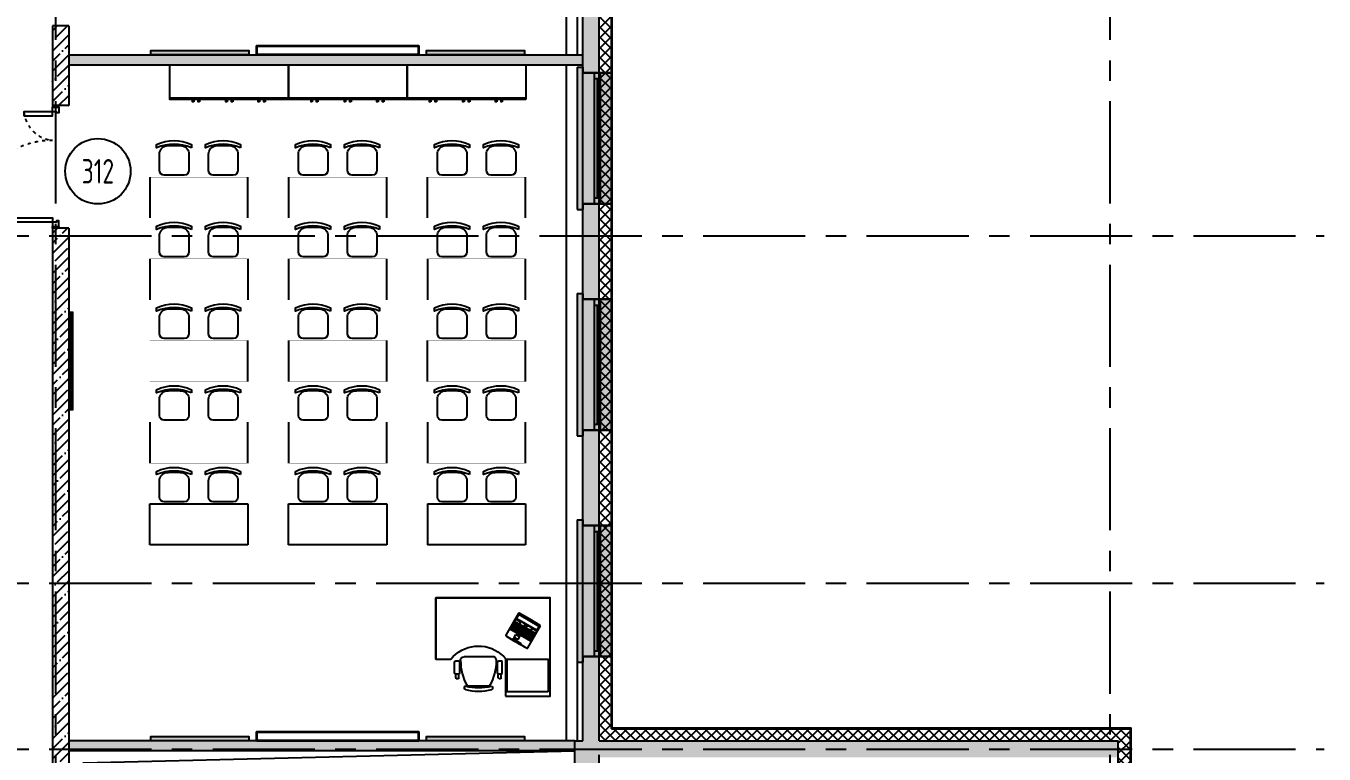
# Model space of a CAD drawing. Header units: millimetres. Extents: x -9318 to 9016603, y 0 to 838141.
# Drawn here: x 118983 to 134866, y 401063 to 409973 of the extents above; entities that cross this region are included whole.
import ezdxf
from ezdxf.enums import TextEntityAlignment as Align

# ---------------------------------------------------------------- set-up
doc = ezdxf.new("R2010")
doc.units = ezdxf.units.MM
doc.linetypes.add('ACAD_ISO03W100', pattern=[30, 12, -18])
doc.linetypes.add('CENTER', pattern=[2, 1.25, -0.25, 0.25, -0.25])
doc.layers.add('АР_Номер помещения', color=1, linetype='Continuous', lineweight=25)
doc.layers.add('ТХ_мебель передв', color=250, linetype='Continuous', lineweight=13)
doc.styles.add('ISOCPEUR', font='isocpeur.ttf', dxfattribs={"width": 0.7})
pattern_1 = [(50, (5759.64, 336407.27), (215.17805, -18.82564), [22.5, -247.5]), (355, (5759.64, 336407.27), (-41.6254, 225.65764), [18, -198]), (100.45144, (5777.57, 336405.7), (173.55265, 206.832), [19.12206, -210.34263]), (46.1842, (5759.64, 336467.27), (320.1724, -49.6558), [33.75, -371.25]), (96.63564, (5786.32, 336463.14), (280.3986, 292.2356), [28.6831, -315.5141]), (351.18416, (5759.64, 336467.27), (280.3986, 292.2356), [27, -297]), (21, (5789.64, 336452.27), (179.07212, -120.78567), [22.5, -247.5]), (326, (5789.64, 336452.27), (72.9946, 217.545), [18, -198]), (71.45144, (5804.56, 336442.2), (252.0667, 96.75935), [19.12206, -210.34263]), (37.5, (5759.64, 336407.274), (3.647957, 99.868156), [0, -195.6, 0, -201, 0, -198.75]), (7.5, (5759.64, 336407.27), (78.92086, 118.32351), [0, -114.6, 0, -191.1, 0, -75.75]), (327.5, (5692.74, 336407.274), (160.14673, -6.76646), [0, -75, 0, -234, 0, -310.5]), (317.5, (5662.74, 336407.27), (174.95585, 30.0315), [0, -97.5, 0, -155.4, 0, -220.5])]

# ---------------------------------------------------------------- blocks, each defined once
blk = doc.blocks.new('Полуторная_на лестницу')
at = {"color": 8}
for points in [[(75, 80), (75, 1080), (125, 1080), (125, 80)], [(1375, 430), (1375, 80), (1425, 80), (1425, 430)]]:
    blk.add_lwpolyline(points, close=True, dxfattribs=at)
for points in [[(0, 0), (0, 80), (20, 80), (20, 0), (0, 0)], [(20, 80), (20, 0), (90, 0), (90, 30), (75, 30), (75, 80), (20, 80)], [(1480, 80), (1480, 0), (1410, 0), (1410, 30), (1425, 30), (1425, 80), (1480, 80)], [(1500, 0), (1500, 80), (1480, 80), (1480, 0), (1500, 0)]]:
    blk.add_lwpolyline(points, dxfattribs=at)
at = {"color": 8, "linetype": 'ACAD_ISO03W100', "ltscale": 3}
for centre, radius, start, end in [((75, 80), 1000, 0, 90), ((1465, 40), 392, 95.9075, 174.0925)]:
    blk.add_arc(centre, radius, start, end, dxfattribs=at)
blk = doc.blocks.new('*U573')
h = blk.add_hatch(color=8)
h.dxf.hatch_style = 1
h.paths.add_polyline_path([(-1670, -210), (70, -210), (70, -140), (0, -140), (0, 220), (-1600, 220), (-1600, -140), (-1670, -140)])
at = {"color": 8, "lineweight": 30}
for p, q in [((-1600, -140), (-1600, 220)), ((0, -140), (0, 220))]:
    blk.add_line(p, q, dxfattribs=at)
at = {"color": 8}
for p, q in [((0, 220), (-1600, 220)), ((-1600, 70), (0, 70)), ((-1600, 0), (0, 0)), ((-1530, 0), (-1530, 70)), ((-1530, 35), (-70, 35)), ((-70, 0), (-70, 70)), ((-1670, -210), (-1670, -140)), ((-1670, -140), (-1600, -140)), ((0, -140), (70, -140)), ((70, -210), (70, -140)), ((-1670, -210), (70, -210))]:
    blk.add_line(p, q, dxfattribs=at)
blk = doc.blocks.new('*U574')
h = blk.add_hatch(color=8)
h.dxf.hatch_style = 1
h.paths.add_polyline_path([(-1670, -210), (70, -210), (70, -140), (0, -140), (0, 220), (-1600, 220), (-1600, -140), (-1670, -140)])
at = {"color": 8, "lineweight": 30}
for p, q in [((-1600, -140), (-1600, 220)), ((0, -140), (0, 220))]:
    blk.add_line(p, q, dxfattribs=at)
at = {"color": 8}
for p, q in [((0, 220), (-1600, 220)), ((-1600, 70), (0, 70)), ((-1600, 0), (0, 0)), ((-1530, 0), (-1530, 70)), ((-1530, 35), (-70, 35)), ((-70, 0), (-70, 70)), ((-1670, -210), (-1670, -140)), ((-1670, -140), (-1600, -140)), ((0, -140), (70, -140)), ((70, -210), (70, -140)), ((-1670, -210), (70, -210))]:
    blk.add_line(p, q, dxfattribs=at)
blk = doc.blocks.new('*U575')
h = blk.add_hatch(color=8)
h.dxf.hatch_style = 1
h.paths.add_polyline_path([(-1670, -210), (70, -210), (70, -140), (0, -140), (0, 220), (-1600, 220), (-1600, -140), (-1670, -140)])
at = {"color": 8, "lineweight": 30}
for p, q in [((-1600, -140), (-1600, 220)), ((0, -140), (0, 220))]:
    blk.add_line(p, q, dxfattribs=at)
at = {"color": 8}
for p, q in [((0, 220), (-1600, 220)), ((-1600, 70), (0, 70)), ((-1600, 0), (0, 0)), ((-1530, 0), (-1530, 70)), ((-1530, 35), (-70, 35)), ((-70, 0), (-70, 70)), ((-1670, -210), (-1670, -140)), ((-1670, -140), (-1600, -140)), ((0, -140), (70, -140)), ((70, -210), (70, -140)), ((-1670, -210), (70, -210))]:
    blk.add_line(p, q, dxfattribs=at)
blk = doc.blocks.new('*U465')
at = {"layer": 'АР_Номер помещения', "color": 8}
blk.add_circle((-14819, 2447), 400, dxfattribs=at)
at = {"color": 8, "style": 'ISOCPEUR', "width": 0.7, "flags": 1}
blk.add_attdef('КАТЕГОРИЯ', (-499, -2092), '', height=250, dxfattribs=at)
at = {"layer": 'АР_Номер помещения', "color": 8, "style": 'ISOCPEUR', "width": 0.7}
blk.add_attdef('НОМЕР_ПОМЕЩЕНИЯ', text='', height=300, dxfattribs=at).set_placement((-14819, 2447), align=Align.MIDDLE_CENTER)
blk = doc.blocks.new('A$C3da1b1ea')
at = {"color": 8, "lineweight": 0}
blk.add_lwpolyline([(0, 0), (50, 0), (50, -1200), (0, -1200), (0, 0)], dxfattribs=at)
blk = doc.blocks.new('laptop')
at = {"color": 8}
for p, q in [((-150, 325), (-155, 323)), ((-150, 325), (-155, 323)), ((-155, 323), (-155, 10)), ((-155, 323), (-155, 10)), ((0, 326), (-150, 325)), ((0, 326), (-150, 325)), ((150, 325), (0, 326)), ((150, 325), (0, 326)), ((155, 323), (150, 325)), ((155, 323), (150, 325)), ((155, 10), (155, 323)), ((155, 10), (155, 323)), ((-150, 313), (-155, 311)), ((155, 248), (-155, 248)), ((0, 314), (-150, 313)), ((-147, 210), (-147, 234)), ((-147, 210), (-147, 100)), ((147, 210), (-147, 210)), ((-147, 210), (-72, 210)), ((-130, 194), (-147, 194)), ((147, 192), (-147, 192)), ((147, 173), (-147, 173)), ((-143, 309), (-140, 310)), ((-143, 254), (-143, 309)), ((-140, 253), (-143, 254)), ((-140, 310), (140, 310)), ((140, 253), (-140, 253)), ((-138, 192), (-138, 173)), ((-137, 244), (-96, 244)), ((-130, 210), (-130, 194)), ((-129, 173), (-129, 155)), ((-128, 210), (-128, 194)), ((76, 194), (-128, 194)), ((-119, 192), (-119, 173)), ((-111, 210), (-111, 194)), ((-110, 173), (-110, 155)), ((-99, 192), (-99, 173)), ((-94, 210), (-94, 194)), ((-68, 219), (-92, 243)), ((-90, 173), (-90, 155)), ((-80, 192), (-80, 173)), ((-77, 210), (-77, 194)), ((-71, 173), (-71, 155)), ((-60, 210), (-60, 194)), ((-60, 192), (-60, 173)), ((-51, 173), (-51, 155)), ((-43, 210), (-43, 194)), ((-41, 192), (-41, 173)), ((-32, 173), (-32, 155)), ((-26, 210), (-26, 194)), ((-19, 242), (-21, 242)), ((-21, 242), (-21, 237)), ((-21, 237), (-19, 237)), ((-21, 226), (-21, 220)), ((21, 226), (-21, 226)), ((-21, 220), (21, 220)), ((-21, 192), (-21, 173)), ((-19, 237), (-19, 242)), ((-12, 173), (-12, 155)), ((-9, 210), (-9, 194)), ((-6, 242), (-8, 242)), ((-8, 242), (-8, 237)), ((-8, 237), (-6, 237)), ((-6, 237), (-6, 242)), ((-2, 192), (-2, 173)), ((150, 313), (0, 314)), ((8, 242), (6, 242)), ((6, 242), (6, 237)), ((6, 237), (8, 237)), ((7, 173), (7, 155)), ((8, 237), (8, 242)), ((8, 210), (8, 194)), ((18, 192), (18, 173)), ((21, 242), (19, 242)), ((19, 242), (19, 237)), ((19, 237), (21, 237)), ((21, 237), (21, 242)), ((21, 220), (21, 226)), ((25, 210), (25, 194)), ((27, 173), (27, 155)), ((37, 192), (37, 173)), ((42, 210), (42, 194)), ((46, 173), (46, 155)), ((57, 192), (57, 173)), ((59, 210), (59, 194)), ((66, 173), (66, 155)), ((68, 219), (92, 243)), ((69, 210), (69, 211)), ((69, 210), (69, 211)), ((147, 210), (69, 210)), ((76, 210), (76, 194)), ((76, 192), (76, 173)), ((79, 210), (79, 194)), ((147, 194), (79, 194)), ((85, 173), (85, 155)), ((96, 244), (137, 244)), ((96, 210), (96, 194)), ((96, 192), (96, 173)), ((105, 173), (105, 155)), ((113, 210), (113, 194)), ((129, 192), (129, 100)), ((130, 210), (130, 194)), ((140, 310), (143, 309)), ((143, 254), (140, 253)), ((143, 309), (143, 254)), ((147, 234), (147, 210)), ((147, 210), (147, 100)), ((155, 311), (150, 313)), ((-155, 10), (-155, 8)), ((-155, 8), (-152, 5)), ((-152, 5), (-150, 5)), ((-150, 5), (0, 0)), ((147, 155), (-147, 155)), ((147, 137), (-147, 137)), ((147, 118), (-147, 118)), ((147, 100), (-147, 100)), ((-123, 155), (-123, 137)), ((-123, 118), (-123, 100)), ((-114, 137), (-114, 118)), ((-103, 155), (-103, 137)), ((-98, 118), (-98, 100)), ((-94, 137), (-94, 118)), ((-84, 155), (-84, 137)), ((-75, 137), (-75, 118)), ((-74, 118), (-74, 100)), ((-64, 155), (-64, 137)), ((-59, 14), (-59, 1)), ((59, 14), (-59, 14)), ((-59, 1), (-59, 14)), ((-59, 14), (59, 14)), ((-55, 137), (-55, 118)), ((-55, 118), (-55, 100)), ((-45, 155), (-45, 137)), ((-36, 137), (-36, 118)), ((-25, 155), (-25, 137)), ((-16, 137), (-16, 118)), ((-6, 155), (-6, 137)), ((0, 0), (150, 5)), ((3, 137), (3, 118)), ((9, 118), (9, 100)), ((14, 155), (14, 137)), ((23, 137), (23, 118)), ((29, 118), (29, 100)), ((33, 155), (33, 137)), ((42, 137), (42, 118)), ((48, 118), (48, 100)), ((53, 155), (53, 137)), ((59, 1), (59, 14)), ((59, 14), (59, 1)), ((62, 137), (62, 118)), ((68, 118), (68, 100)), ((72, 155), (72, 137)), ((81, 137), (81, 118)), ((87, 118), (87, 100)), ((90, 118), (90, 100)), ((92, 155), (92, 137)), ((109, 137), (109, 100)), ((150, 5), (153, 6)), ((153, 6), (155, 8)), ((155, 8), (155, 10))]:
    blk.add_line(p, q, dxfattribs=at)
blk.add_lwpolyline([(-52, 79), (-4, 79), (-4, 39), (-52, 39)], close=True, dxfattribs=at)
for centre, radius, start, end in [((-137, 234), 10, 90, 180), ((-96, 239), 5, 45, 90), ((-72, 215), 5, 270, 45), ((72, 215), 5, 135, 236.1175), ((96, 239), 5, 90, 135), ((137, 234), 10, 0, 90), ((-150, 10), 5, 180, 266.4167), ((0, 2405), 2405, 266.4167, 273.5833), ((150, 10), 5, 273.5833, 0)]:
    blk.add_arc(centre, radius, start, end, dxfattribs=at)
blk = doc.blocks.new('мваи')
at = {"color": 8}
for points in [[(95699, 222916), (95154, 222916), (95154, 221715), (96551, 221715), (96551, 222466), (96371, 222466)], [(95699, 222456), (95699, 222916)], [(95752, 222694), (95752, 222646)], [(95789, 222694), (95789, 222646)], [(96271, 222694), (96271, 222646)], [(96308, 222694), (96308, 222646)], [(95741, 222641), (95741, 222493)], [(95800, 222641), (95800, 222493)], [(96260, 222641), (96260, 222493)], [(96324, 222641), (96324, 222493)], [(96551, 222466), (96551, 221715), (95154, 221715)]]:
    blk.add_lwpolyline(points, dxfattribs=at)
blk.add_lwpolyline([(95180, 222864), (95678, 222864), (95678, 222466), (95180, 222466)], close=True, dxfattribs=at)
blk.add_lwpolyline([(96250, 222482, 0.127479), (96170, 222789, 0.028308), (95890, 222789, 0.127479), (95810, 222482, 0.416667), (95858, 222435), (96207, 222435)], format="xyb", dxfattribs=at)
for centre, radius, start, end in [((96030, 222190), 667, 75.9812, 104.0188), ((96030, 221982), 829, 78.7648, 101.2352)]:
    blk.add_arc(centre, radius, start, end, dxfattribs=at)
for points in [[(95868, 222795), (95858, 222800), (95852, 222821), (95863, 222832)], [(95863, 222832), (95863, 222837), (95868, 222837), (95868, 222837)], [(96191, 222837), (96202, 222832), (96207, 222816), (96197, 222800)], [(95752, 222694), (95757, 222705), (95768, 222710), (95778, 222705)], [(95778, 222705), (95784, 222699), (95784, 222699), (95789, 222694)], [(96197, 222800), (96197, 222800), (96197, 222795), (96191, 222795)], [(96271, 222694), (96276, 222705), (96292, 222710), (96302, 222705)], [(96302, 222705), (96302, 222699), (96308, 222699), (96308, 222694)], [(95741, 222641), (95757, 222652), (95778, 222652), (95800, 222641)], [(96260, 222641), (96281, 222652), (96302, 222652), (96324, 222641)], [(95757, 222403), (95736, 222419), (95715, 222435), (95699, 222456)], [(95800, 222493), (95778, 222482), (95757, 222482), (95741, 222493)], [(96371, 222466), (96218, 222281), (95942, 222249), (95757, 222403)], [(96250, 222482), (96255, 222456), (96234, 222435), (96207, 222435)], [(96324, 222493), (96302, 222482), (96281, 222482), (96260, 222493)]]:
    blk.add_open_spline(points, degree=3, dxfattribs=at)
at = {"color": 8, "rotation": 150}
blk.add_blockref('laptop', (95567, 222259), dxfattribs=at)
blk = doc.blocks.new('тумба под доской')
at = {"color": 8}
for points in [[(-1451, -426), (0, -426), (0, 0), (-1451, 0)], [(-1165, -453), (-1149, -453), (-1149, -426), (-1165, -426)], [(-1096, -453), (-1080, -453), (-1080, -426), (-1096, -426)], [(-768, -453), (-752, -453), (-752, -426), (-768, -426)], [(-699, -453), (-683, -453), (-683, -426), (-699, -426)], [(-360, -453), (-344, -453), (-344, -426), (-360, -426)], [(-291, -453), (-275, -453), (-275, -426), (-291, -426)]]:
    blk.add_lwpolyline(points, close=True, dxfattribs=at)
blk.add_lwpolyline([(-1451, -410), (0, -410)], dxfattribs=at)
blk = doc.blocks.new('У018')
at = {"layer": 'ТХ_мебель передв', "color": 8, "ltscale": 100, "const_width": 2}
blk.add_lwpolyline([(94750, 82280), (95250, 82280), (95250, 81080), (94750, 81080)], close=True, dxfattribs=at)
blk = doc.blocks.new('Стул парты')
at = {"color": 8}
for points in [[(-95, -360, -0.36493), (-180, -259), (-180, -58, -0.414078), (-122, 0), (122, 0, -0.414078), (180, -58), (180, -259, -0.36493), (95, -360, -0.041656)], [(-212, -334, 0.203875), (217, -334), (217, -374, -0.227009), (-212, -374)]]:
    blk.add_lwpolyline(points, format="xyb", close=True, dxfattribs=at)

msp = doc.modelspace()

# ---------------------------------------------------------------- hatches: boundary and pattern name
at = {"ltscale": 100}
h = msp.add_hatch(dxfattribs=at)
h.set_pattern_fill('ANSI37', color=256, scale=700)
h.set_pattern_definition([(45, (-881264.54, 440766.49), (-61.871843, 61.871843), []), (135, (-881264.54, 440766.49), (-61.871843, -61.871843), [])])
h.paths.add_polyline_path([(78661.91, 438782.96), (81791.91, 438782.96), (81791.91, 435852.96), (84912.07, 435852.96), (84912.07, 427832.96), (81111.91, 427832.96), (81111.91, 427702.96), (75721.91, 427702.96), (75721.91, 419092.96), (80697.1, 419092.96), (80697.1, 423057.96), (115497.1, 423057.96), (115497.1, 419092.96), (125997.1, 419092.96), (125997.1, 401222.96), (132347.11, 401222.96), (132347.08, 391512.96), (119247.1, 391512.96), (119247.1, 397862.96), (111367.1, 397862.96), (111367.1, 403052.96), (102831.79, 403052.96), (102831.79, 402652.96), (102981.79, 402652.96), (102981.79, 402902.96), (111217.1, 402902.96), (111217.1, 397712.96), (119097.1, 397712.96), (119097.1, 391362.96), (132497.08, 391362.96), (132497.11, 401372.96), (126147.1, 401372.96), (126147.1, 419242.96), (115647.1, 419242.96), (115647.1, 423207.96), (80547.1, 423207.96), (80547.1, 419242.96), (75871.91, 419242.96), (75871.91, 427552.96), (81261.91, 427552.96), (81261.91, 427682.96), (85062.07, 427682.96), (85062.07, 436002.96), (81941.91, 436002.96), (81941.91, 438932.96), (78811.91, 438932.96), (78811.91, 439351.77), (78666.33, 439351.77)])
h = msp.add_hatch(dxfattribs=at)
h.set_pattern_fill('ANSI35', color=256, scale=700)
h.set_pattern_definition([(45, (-887755.71, 501612.85), (-123.743687, 123.743687), []), (45, (-887631.97, 501612.85), (-123.743687, 123.743687), [218.75, -43.75, 0, -43.75])])
h.paths.add_polyline_path([(125997.1, 398984.67), (125697.1, 398984.67), (125697.1, 398162.96), (125997.1, 398162.96)])
h.paths.add_polyline_path([(125697.1, 400084.67), (125997.1, 400084.67), (125997.1, 401022.96), (132147.1, 401022.96), (132347.1, 401022.96), (132347.1, 401222.96), (125997.1, 401222.96), (125997.1, 418893.31), (125797.1, 418892.6), (125797.1, 401222.96), (125697.1, 401222.96)])
h = msp.add_hatch(dxfattribs=at)
h.set_pattern_fill('ANSI35', color=256, scale=700)
h.set_pattern_definition([(45, (-894245.71, 503372.03), (-123.743687, 123.743687), []), (45, (-894121.97, 503372.03), (-123.743687, 123.743687), [218.75, -43.75, 0, -43.75])])
h.paths.add_polyline_path([(119507.1, 409972.96), (119307.1, 409972.96), (119307.1, 408997.96), (119507.1, 408997.96)])
h = msp.add_hatch(dxfattribs=at)
h.set_pattern_fill('AR-CONC', color=256, scale=30)
h.set_pattern_definition(pattern_1)
h.paths.add_polyline_path([(125797.1, 409617.96), (119507.1, 409617.96), (119507.1, 409497.96), (125797.1, 409497.96)])
h = msp.add_hatch(color=256)
h.dxf.hatch_style = 1
h.paths.add_polyline_path([(120510.98, 409670.85), (120510.98, 409617.91), (121709.73, 409617.91), (121709.73, 409670.85)])
h = msp.add_hatch(color=256)
h.dxf.hatch_style = 1
h.paths.add_polyline_path([(125084.47, 409617.91), (125084.47, 409670.85), (123884.47, 409670.85), (123884.47, 409617.91)])
h = msp.add_hatch(dxfattribs=at)
h.set_pattern_fill('ANSI35', color=256, scale=700)
h.set_pattern_definition([(45, (-894245.71, 495450.68), (-123.743687, 123.743687), []), (45, (-894121.97, 495450.68), (-123.743687, 123.743687), [218.75, -43.75, 0, -43.75])])
h.paths.add_polyline_path([(119507.1, 407497.96), (119307.1, 407497.96), (119307.1, 399912.68), (119507.1, 399912.68)])
h = msp.add_hatch(dxfattribs=at)
h.set_pattern_fill('AR-CONC', color=256, scale=30)
h.set_pattern_definition(pattern_1)
h.paths.add_polyline_path([(119506.74, 401222.96), (125697.1, 401222.96), (125697.1, 401102.96), (119507.45, 401102.96)])
h = msp.add_hatch(color=256)
h.dxf.hatch_style = 1
h.paths.add_polyline_path([(120510.98, 401275.85), (120510.98, 401222.91), (121709.73, 401222.91), (121709.73, 401275.85)])
h = msp.add_hatch(color=256)
h.dxf.hatch_style = 1
h.paths.add_polyline_path([(125084.47, 401222.91), (125084.47, 401275.85), (123884.47, 401275.85), (123884.47, 401222.91)])

# ---------------------------------------------------------------- linework, layer by layer
at = {"linetype": 'CENTER', "ltscale": 1000}
for p, q in [((119347.1, 389801.69), (119347.1, 424109.16)), ((125997.1, 389801.69), (125997.1, 424109.16)), ((132247.1, 389801.69), (132247.1, 424109.16)), ((51268.34, 407402.96), (134865.51, 407402.96)), ((51268.34, 403152.96), (134865.51, 403152.96)), ((51268.34, 401122.96), (134865.51, 401122.96))]:
    msp.add_line(p, q, dxfattribs=at)
at = {"ltscale": 100}
for p, q in [((126147.1, 401372.96), (126147.1, 419242.96)), ((126157.1, 401382.96), (126157.1, 419252.96)), ((125997.1, 401222.96), (125997.1, 419092.96)), ((125797.1, 401222.96), (125797.1, 418892.96)), ((125597.1, 409617.96), (125597.1, 418273.35)), ((125727.1, 410497.91), (125727.1, 409617.91)), ((119307.1, 409972.96), (119307.1, 408997.96)), ((119507.1, 409972.96), (119307.1, 409972.96)), ((119507.1, 409972.96), (119507.1, 408997.96)), ((125597.1, 401222.96), (125597.1, 409497.96)), ((119507.1, 408997.96), (119307.1, 408997.96)), ((119307.1, 407497.96), (119307.1, 399912.68)), ((119507.1, 407497.96), (119307.1, 407497.96)), ((119507.1, 407497.96), (119507.1, 399912.68)), ((125727.1, 402187.91), (125727.1, 401222.91)), ((126147.1, 401372.96), (132497.47, 401372.96)), ((126157.1, 401382.96), (132507.47, 401382.96)), ((125697.1, 401222.96), (125797.1, 401222.96)), ((125697.43, 400084.67), (125697.1, 401222.96)), ((125997.1, 401222.96), (132347.1, 401222.96)), ((132347.1, 391512.96), (132347.1, 401222.96))]:
    msp.add_line(p, q, dxfattribs=at)
for p, q in [((120497.1, 408122.91), (120497.1, 407622.91)), ((121697.1, 407622.91), (121697.1, 408122.91)), ((122197.1, 408122.91), (122197.1, 407622.91)), ((123397.1, 407622.91), (123397.1, 408122.91)), ((123897.1, 407622.91), (123897.1, 408122.91)), ((125097.1, 407622.91), (125097.1, 408122.91)), ((120497.1, 407122.91), (120497.1, 406622.91)), ((121697.1, 407122.91), (121697.1, 406622.91)), ((122197.1, 407122.91), (122197.1, 406622.91)), ((123397.1, 406622.91), (123397.1, 407122.91)), ((123897.1, 407122.91), (123897.1, 406622.91)), ((125097.1, 406622.91), (125097.1, 407122.91)), ((121697.1, 405622.91), (121697.1, 406122.91)), ((122197.1, 406122.91), (122197.1, 405622.91)), ((123397.1, 405622.91), (123397.1, 406122.91)), ((123897.1, 405622.91), (123897.1, 406122.91)), ((125097.1, 405622.91), (125097.1, 406122.91)), ((120497.1, 405122.91), (120497.1, 404622.91)), ((121697.1, 404622.91), (121697.1, 405122.91)), ((122197.1, 405122.91), (122197.1, 404622.91)), ((123397.1, 404622.91), (123397.1, 405122.91)), ((123897.1, 405122.91), (123897.1, 404622.91)), ((125097.1, 404622.91), (125097.1, 405122.91)), ((120497.1, 404122.91), (121697.1, 404122.91)), ((120497.1, 403622.91), (120497.1, 404122.91)), ((121697.1, 404122.91), (121697.1, 403622.91)), ((122197.1, 403622.91), (122197.1, 404122.91)), ((122197.1, 404122.91), (123397.1, 404122.91)), ((123397.1, 404122.91), (123397.1, 403622.91)), ((123897.1, 404122.91), (123897.1, 403622.91)), ((123897.1, 404122.91), (125097.1, 404122.91)), ((125097.1, 404122.91), (125097.1, 403622.91)), ((121697.1, 403622.91), (120497.1, 403622.91)), ((123397.1, 403622.91), (122197.1, 403622.91)), ((125097.1, 403622.91), (123897.1, 403622.91))]:
    msp.add_line(p, q)
for points in [[(119507.1, 409617.96), (125797.1, 409617.96)], [(119507.1, 409497.96), (125797.1, 409497.96)], [(132497.08, 391362.96), (132497.47, 401372.96)], [(132507.08, 391352.96), (132507.47, 401382.96)], [(125697.1, 401222.96), (119507.1, 401222.96)], [(125697.1, 401102.96), (119507.1, 401102.96)], [(119507.1, 400502.96), (119688.04, 400954.18), (125697.1, 401102.96)]]:
    msp.add_lwpolyline(points, dxfattribs=at)
for points in [[(120510.98, 409617.91), (120510.98, 409670.85), (121709.73, 409670.85), (121709.73, 409617.91)], [(123884.47, 409617.91), (123884.47, 409670.85), (125084.47, 409670.85), (125084.47, 409617.91)], [(120510.98, 401222.91), (120510.98, 401275.85), (121709.73, 401275.85), (121709.73, 401222.91)], [(123884.47, 401222.91), (123884.47, 401275.85), (125084.47, 401275.85), (125084.47, 401222.91)]]:
    msp.add_lwpolyline(points, close=True)
at = {"lineweight": 35}
for points in [[(121809.73, 409617.91), (121809.73, 409729.16), (123784.47, 409729.16), (123784.47, 409617.91)], [(121809.73, 401222.91), (121809.73, 401334.16), (123784.47, 401334.16), (123784.47, 401222.91)]]:
    msp.add_lwpolyline(points, close=True, dxfattribs=at)
at = {"const_width": 50}
msp.add_lwpolyline([(119532.1, 406472.91), (119532.1, 405272.91)], dxfattribs=at)

# ---------------------------------------------------------------- block references
at = {"xscale": -1}
for p in [(120745.25, 409497.92), (122195.86, 409497.92), (123646.48, 409497.92)]:
    msp.add_blockref('тумба под доской', p, dxfattribs=at)
for name, p, rotation in [('*U575', (125937.1, 407797.96), 270), ('Полуторная_на лестницу', (119387.1, 407497.96), 90.00000000000001), ('Стул парты', (120797.1, 408147.91), 180), ('Стул парты', (121397.1, 408147.91), 180), ('Стул парты', (122497.1, 408147.91), 180), ('Стул парты', (123097.1, 408147.91), 180), ('Стул парты', (124197.1, 408147.91), 180), ('Стул парты', (124797.1, 408147.91), 180), ('У018', (39416.91, 502872.97), 270.0000000000084), ('У018', (41116.91, 502872.97), 270.0000000000084), ('У018', (42816.91, 502872.97), 270.0000000000084), ('Стул парты', (120797.1, 407147.91), 180), ('Стул парты', (121397.1, 407147.91), 180), ('Стул парты', (122497.1, 407147.91), 180), ('Стул парты', (123097.1, 407147.91), 180), ('Стул парты', (124197.1, 407147.91), 180), ('Стул парты', (124797.1, 407147.91), 180), ('У018', (39416.91, 501872.97), 270.0000000000084), ('У018', (41116.91, 501872.97), 270.0000000000084), ('У018', (42816.91, 501872.97), 270.0000000000084), ('Стул парты', (120797.1, 406147.91), 180), ('Стул парты', (121397.1, 406147.91), 180), ('Стул парты', (122497.1, 406147.91), 180), ('Стул парты', (123097.1, 406147.91), 180), ('Стул парты', (124197.1, 406147.91), 180), ('Стул парты', (124797.1, 406147.91), 180), ('*U574', (125937.1, 405027.96), 270), ('У018', (39416.91, 500872.97), 270.0000000000084), ('У018', (41116.91, 500872.97), 270.0000000000084), ('У018', (42816.91, 500872.97), 270.0000000000084), ('Стул парты', (120797.1, 405147.91), 180), ('Стул парты', (121397.1, 405147.91), 180), ('Стул парты', (122497.1, 405147.91), 180), ('Стул парты', (123097.1, 405147.91), 180), ('Стул парты', (124197.1, 405147.91), 180), ('Стул парты', (124797.1, 405147.91), 180), ('У018', (39416.91, 499872.97), 270.0000000000084), ('У018', (41116.91, 499872.97), 270.0000000000084), ('У018', (42816.91, 499872.97), 270.0000000000084), ('Стул парты', (120797.1, 404147.91), 180), ('Стул парты', (121397.1, 404147.91), 180), ('Стул парты', (122497.1, 404147.91), 180), ('Стул парты', (123097.1, 404147.91), 180), ('Стул парты', (124197.1, 404147.91), 180), ('Стул парты', (124797.1, 404147.91), 180), ('У018', (39416.91, 498872.97), 270.0000000000084), ('У018', (41116.91, 498872.97), 270.0000000000084), ('У018', (42816.91, 498872.97), 270.0000000000084), ('*U573', (125937.1, 402257.96), 270), ('мваи', (220550.78, 624689.19), 180)]:
    msp.add_blockref(name, p, dxfattribs=dict(rotation=rotation))
ref = msp.add_blockref('*U465', (134682.61, 405747.38))
ref.add_attrib('НОМЕР_ПОМЕЩЕНИЯ', '312', dxfattribs={"layer": 'АР_Номер помещения', "color": 8, "height": 300, "style": 'ISOCPEUR', "width": 0.7}).set_placement((119863.77, 408194.57), align=Align.MIDDLE_CENTER)
at = {"lineweight": 0}
msp.add_blockref('A$C3da1b1ea', (119507.1, 406472.91), dxfattribs=at)

doc.saveas('drawing.dxf')
